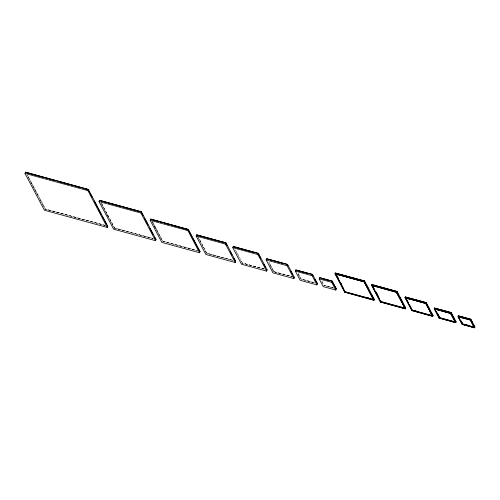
<?xml version="1.0" encoding="UTF-8"?>
<svg xmlns="http://www.w3.org/2000/svg" width="500" height="500" viewBox="0 0 500 500"><rect width="100%" height="100%" fill="white"/><g stroke="black" fill="none" stroke-linecap="round" stroke-linejoin="round"><path stroke-width="0.38" stroke-dasharray="2.5 1.88" d="M105.044 225.331L44.906 209.019L104.806 225.425M101.713 204.488L114.094 227.969L153.262 238.544M269.85 264.837L273.425 271.625L291.637 276.456M162.638 241.112L196.519 250.394M232.175 260.163L206.663 253.175L198.906 238.469M264.413 268.994L241.981 263.006L264.181 269.088M314.044 282.594L301.006 279.019L298.137 273.581M332.875 287.75L323.744 285.406L333.363 288.044M106.244 225.675L45.356 208.994L27.675 175.45M152.956 238.469L114.544 227.95L100.625 201.55M197.756 250.744L162.763 241.156L151.756 220.287M232.669 260.306L206.788 253.219L197.731 236.044M264.088 268.919L242.431 262.987L235.181 249.431M293.587 277L273.881 271.6L268.819 262.006M314.431 282.712L301.131 279.069L297.975 273.075M334.806 288.294L324.194 285.387L321.788 280.812M114.094 227.969L153.031 238.637M163.05 241.381L197.831 250.912M207.094 253.45L232.681 260.462M273.425 271.625L292.144 276.75M302.144 279.488L314.538 282.887M321.706 281.544L322.725 283.475M298.6 275.144L300.338 278.431M268.888 262.325L273.75 271.556M236.156 251.956L239.069 257.481M240.525 260.244L241.619 262.319M198.069 237.556L200.944 243.012M202.381 245.738L203.463 247.787M204.9 250.512L205.981 252.562M152.613 222.1L162.275 240.431M152.481 222.537L161.588 239.8M154.306 226.4L155.369 228.425M101.481 203.369L114.412 227.9M106.756 214.462L107.825 216.494M27.456 175.238L45.231 208.944M28.006 176.956L29.087 179.006M30.525 181.731L38.438 196.737M39.875 199.469L40.95 201.513M42.387 204.244L43.469 206.287"/><path stroke-width="0.75" d="M25 173.4L25.488 172.181L88.381 189.412L107.806 226.25L107.312 227.463L44.419 210.231L25 173.4L87.894 190.631L107.312 227.463M87.894 190.631L88.381 189.412L88.062 189.481M99.038 201.562L99.531 200.344L141.456 211.831L156.025 239.456L155.538 240.675L113.606 229.188L99.038 201.562L140.969 213.05L155.538 240.675M140.969 213.05L141.456 211.831L99.531 200.344M150.175 220.3L150.662 219.081L188.4 229.419L200.05 251.519L199.562 252.738L161.825 242.4L150.175 220.3L187.913 230.637L199.562 252.738M187.913 230.637L188.4 229.419L188.075 229.488L192.013 236.962M196.144 236.044L196.631 234.825L225.981 242.869L235.694 261.281L235.2 262.5L205.85 254.462L196.144 236.044L225.494 244.088L235.2 262.5M196.656 236.344L196.819 235.938M225.494 244.088L225.981 242.869L196.631 234.825M232.756 247.65L233.244 246.431L258.4 253.325L267.137 269.9L266.65 271.119L241.494 264.225L232.756 247.65L257.913 254.544L266.65 271.119M257.913 254.544L258.4 253.325L258.075 253.394L260.569 258.119M266.144 259.95L266.631 258.731L287.594 264.475L294.394 277.369L293.906 278.581L272.938 272.838L266.144 259.95L287.106 265.694L293.906 278.581M266.656 260.25L266.825 259.844M287.106 265.694L287.594 264.475L266.631 258.731M295.338 271.1L295.825 269.881L312.6 274.475L317.456 283.688L316.969 284.9L300.194 280.306L295.338 271.1L312.113 275.694L316.969 284.9M312.113 275.694L312.6 274.475L297.069 270.381M319.175 278.888L319.669 277.675L332.244 281.119L336.325 288.856L335.838 290.069L323.256 286.625L319.175 278.888L331.756 282.337L335.838 290.069M335.306 272.975L334.981 273.788L344.694 292.206L374.044 300.244L374.369 299.438L364.656 281.019L335.306 272.975L335.825 273.275M331.756 282.337L332.244 281.119L319.669 277.675M339.963 275.087L335.5 274.088L345.012 292.137L374.044 300.244L364.331 281.831L334.981 273.788L364.012 281.9L364.656 281.019L336.575 273.481M335.581 273.888L345.094 291.931L344.694 292.206M371.919 284.581L371.594 285.394L380.331 301.969L405.487 308.863L405.812 308.05L397.075 291.475L371.919 284.581L397.075 291.475L396.75 292.288L405.487 308.863L380.331 301.969M372.438 284.881L372.106 285.694L380.656 301.9L380.981 301.087M405.306 296.881L404.981 297.694L411.781 310.587L432.744 316.331L433.069 315.519L426.275 302.625L405.306 296.881L405.825 297.181M409.881 299.194L405.5 297.994L412.1 310.519L432.744 316.331L425.95 303.438L404.981 297.694L425.625 303.506L426.275 302.625L406.569 297.387M405.056 308.363L396.431 292.356L371.594 285.394L396.75 292.288L396.431 292.356L405.056 308.363L380.737 301.7L372.188 285.494M405.581 297.787L412.181 310.312L411.781 310.587M434.506 308.031L434.181 308.844L439.031 318.05L455.806 322.65L456.131 321.838L451.275 312.625L434.506 308.031L451.275 312.625L450.95 313.438L455.806 322.65L439.031 318.05M438.425 309.938L434.694 309.144L439.356 317.981L439.681 317.169M432.306 315.825L425.706 303.306L432.306 315.825L412.181 310.312M458.344 315.825L458.019 316.637L462.094 324.369L474.675 327.819L475 327.006L470.925 319.269L458.344 315.825L470.925 319.269L470.594 320.081L474.675 327.819L462.094 324.369M462.744 323.488L462.419 324.3L458.019 316.637L470.594 320.081L458.531 316.931L462.5 324.1L474.156 327.519L470.356 319.95L474.237 327.312M87.312 189.281L25.488 172.181M26.981 172.919L31.494 174.156M32.994 174.569L39.006 176.213M40.512 176.625L44.269 177.656M45.775 178.069L48.031 178.688M49.531 179.1L55.544 180.744M58.55 181.569L64.569 183.219M66.069 183.625L69.825 184.656M71.331 185.069L73.587 185.688M75.088 186.1L81.1 187.744M84.113 188.569L86.363 189.188M101.025 201.081L107.05 202.731M108.556 203.144L112.319 204.175M113.825 204.587L116.088 205.206M117.594 205.625L121.363 206.656M122.869 207.069L137.931 211.194M187.325 229.281L150.662 219.081M151.406 219.613L158.85 221.65M160.338 222.056L162.569 222.669M164.056 223.081L170.012 224.713M171.506 225.119L178.95 227.156M180.438 227.569L186.394 229.2M198.113 235.556L200.331 236.169M201.806 236.569L204.025 237.181M205.506 237.587L211.419 239.206M212.9 239.613L215.113 240.219M216.594 240.625L224.725 242.85M336.544 273.562L364.3 281.169L362.019 280.631M336.506 273.644L340.262 274.675M341.763 275.081L344.012 275.7M345.513 276.112L353.013 278.169M354.519 278.575L360.519 280.225M340.694 275.287L364.094 281.694L373.525 299.95L373.85 299.137L374.369 299.438M234.494 246.931L257.337 253.194M233.981 246.962L238.463 248.188M239.956 248.6L254.894 252.694M376.056 286.056L378.263 286.663M379.738 287.062L381.95 287.669M383.425 288.075L385.637 288.681M387.106 289.081L389.319 289.688M390.794 290.094L393.006 290.7M394.475 291.1L396.719 291.625L397.431 292.975M270.294 260.062L272.481 260.663M273.944 261.062L276.131 261.663M277.594 262.062L279.781 262.663M281.244 263.062L283.431 263.663M406.506 297.55L425.919 302.775M410.712 299.194L424.956 303.1M296.569 270.413L299.525 271.219M301 271.625L308.387 273.65M434.988 308.412L450.919 312.775M434.956 308.494L439.3 309.681M440.75 310.081L442.925 310.675M444.369 311.075L446.544 311.669M447.994 312.062L450.163 312.663M439.881 310.338L449.988 313.106M321.825 278.594L323.944 279.175M325.363 279.562L329.606 280.725M459.525 316.488L463.931 317.694M465.4 318.094L467.6 318.7M366.281 297.244L368.531 297.856M413.85 310.275L416.087 310.887M464.881 324.256L467.081 324.856M345.175 291.731L373.688 299.544M380.819 301.494L404.4 307.956M413.006 310.312L432.388 315.625M440.244 317.775L455.45 321.944M474.319 327.113L462.581 323.894L461.169 321.219M345.094 291.931L373.606 299.744L364.444 282.362M455.613 321.538L456.131 321.838M433.069 315.519L431.163 312.581M405.3 307.75L405.812 308.05M336.325 288.856L332.275 281.856M295.825 269.881L296.344 270.181M317.456 283.688L314.788 279.306M293.875 277.069L294.394 277.369M233.244 246.431L233.756 246.731M266.625 269.6L267.137 269.9M235.694 261.281L233.762 258.312M200.05 251.519L197.744 247.825M156.025 239.456L154.787 237.794M107.287 225.95L107.806 226.25M470.6 319.337L472.013 322.019M473.775 325.369L474.481 326.706M471.275 320.763L471.981 322.1M471.244 320.844L471.95 322.181M461.269 320.975L462.675 323.65M458.694 316.531L459.756 318.538M451.312 313.375L452.031 314.738M452.744 316.094L454.538 319.494M452.713 316.175L454.506 319.575M455.288 322.35L450.631 313.506L434.181 308.844L450.95 313.438L450.631 313.506L455.369 322.144L439.438 317.781L434.775 308.938M437.463 313.256L439.256 316.656M436.294 311.456L439.162 316.9M426.3 303.356L429.425 309.288M426.613 304.094L429.044 308.706M405.662 297.587L408.094 302.2M409.831 305.494L412.262 310.113M396.756 291.544L398.531 294.919M399.244 296.275L402.45 302.35M404.231 305.725L404.944 307.075M400.281 298.381L402.062 301.756M377.031 293.744L377.744 295.094M375.931 291.8L378.775 297.2M372.269 285.287L374.762 290.012M375.831 292.044L379.394 298.794M365.744 283.762L368.562 289.106M371.737 295.125L373.5 298.469M366.769 285.85L368.531 289.188M372.762 297.213L373.469 298.55M372.731 297.294L373.431 298.631M335.756 273.438L338.225 278.119M340.337 282.131L341.75 284.8M335.662 273.681L339.188 280.369M340.244 282.369L343.769 289.056M312.275 274.544L312.994 275.906M287.275 264.544L287.969 265.863M290.75 271.137L292.488 274.431M263.775 264.2L265.556 267.575M225.656 242.938L227.069 245.613M230.238 251.625L232 254.969M192.731 238.319L197.025 246.469M141.137 211.9L142.931 215.312M144.731 218.719L147.963 224.85M149.756 228.256L152.994 234.387M88.787 190.863L89.513 192.237M90.237 193.612L92.05 197.05M94.231 201.181L97.494 207.375M98.219 208.75L101.481 214.938M102.206 216.319L104.025 219.756M104.75 221.131L106.562 224.575"/></g></svg>
